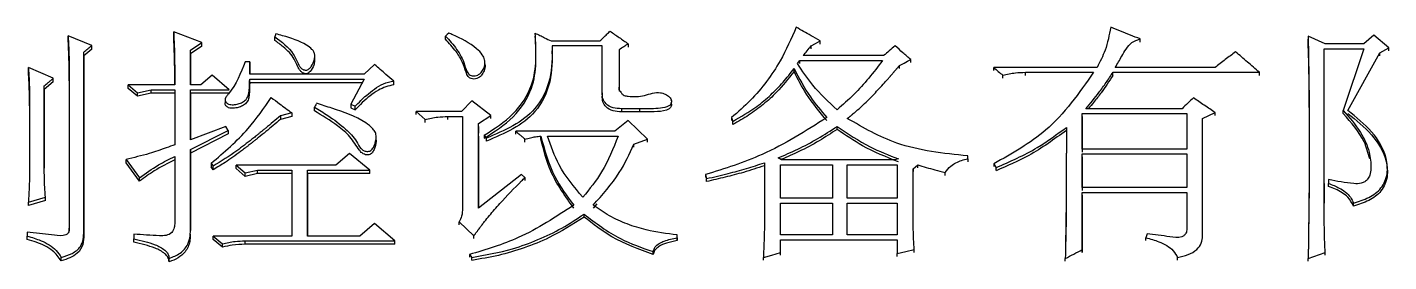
# Model space of a CAD drawing. Header units: millimetres. Extents: x 1953 to 4389, y 564 to 2287.
# Drawn here: x 2479.73 to 2492.71, y 2053 to 2055.24 of the extents above; entities that cross this region are included whole.
import ezdxf

# ---------------------------------------------------------------- set-up
doc = ezdxf.new("R2010")
doc.units = ezdxf.units.MM

msp = doc.modelspace()

# ---------------------------------------------------------------- linework, layer by layer
at = {"color": 7, "linetype": 'Continuous', "lineweight": 25}
for p, q in [((2480.351, 2055.063), (2480.124, 2055.154)), ((2480.124, 2055.119), (2480.124, 2055.154)), ((2481.4, 2055.09), (2481.13, 2055.191)), ((2481.13, 2055.156), (2481.13, 2055.191)), ((2481.292, 2055.017), (2481.4, 2055.09)), ((2481.4, 2055.055), (2481.4, 2055.09)), ((2482.103, 2055.173), (2482.093, 2055.145)), ((2482.093, 2055.11), (2482.093, 2055.145)), ((2483.721, 2055.122), (2483.721, 2055.152)), ((2484.727, 2055.105), (2485.192, 2055.105)), ((2485.462, 2055.077), (2485.462, 2055.047)), ((2487.291, 2055.075), (2487.291, 2055.105)), ((2490.341, 2055.094), (2490.341, 2055.124)), ((2492.104, 2055.077), (2491.942, 2055.152)), ((2491.942, 2055.152), (2491.942, 2055.122)), ((2491.945, 2054.943), (2491.942, 2055.122)), ((2492.472, 2055.077), (2492.104, 2055.077)), ((2492.569, 2055.161), (2492.472, 2055.077)), ((2492.71, 2055.04), (2492.569, 2055.161)), ((2480.351, 2055.028), (2480.275, 2054.964)), ((2480.275, 2053.292), (2480.275, 2054.998)), ((2480.275, 2054.964), (2480.275, 2054.998)), ((2480.275, 2054.964), (2480.275, 2053.26)), ((2480.351, 2055.028), (2480.351, 2055.063)), ((2481.4, 2055.055), (2481.292, 2054.982)), ((2481.292, 2054.686), (2481.292, 2055.017)), ((2481.292, 2054.982), (2481.292, 2055.017)), ((2481.292, 2054.982), (2481.292, 2054.686)), ((2482.474, 2054.917), (2482.474, 2054.952)), ((2485.214, 2055.058), (2484.738, 2055.058)), ((2484.738, 2055.058), (2484.738, 2055.029)), ((2484.738, 2054.981), (2484.738, 2055.01)), ((2485.214, 2054.609), (2485.214, 2055.058)), ((2485.376, 2055.021), (2485.376, 2054.665)), ((2485.376, 2055.021), (2485.376, 2054.991)), ((2485.376, 2054.991), (2485.376, 2054.636)), ((2487.896, 2054.965), (2487.128, 2054.965)), ((2487.204, 2055.029), (2487.204, 2055.058)), ((2492.093, 2055.03), (2492.472, 2055.03)), ((2492.093, 2053.559), (2492.093, 2055.03)), ((2492.093, 2055.001), (2492.093, 2055.03)), ((2492.472, 2055.03), (2492.277, 2054.441)), ((2492.321, 2054.441), (2492.624, 2054.993)), ((2492.624, 2054.993), (2492.71, 2055.04)), ((2492.624, 2054.963), (2492.624, 2054.993)), ((2492.71, 2055.01), (2492.71, 2055.04)), ((2479.983, 2054.75), (2479.745, 2054.851)), ((2479.745, 2054.817), (2479.745, 2054.851)), ((2481.855, 2054.906), (2481.811, 2054.906)), ((2481.855, 2054.787), (2481.855, 2054.906)), ((2481.855, 2054.906), (2481.855, 2054.872)), ((2481.855, 2054.872), (2481.855, 2054.787)), ((2483.045, 2054.879), (2482.947, 2054.787)), ((2484.094, 2054.888), (2484.094, 2054.918)), ((2487.042, 2054.814), (2487.042, 2054.843)), ((2487.074, 2054.89), (2487.096, 2054.918)), ((2487.096, 2054.918), (2487.886, 2054.918)), ((2487.096, 2054.889), (2487.096, 2054.918)), ((2488.048, 2054.842), (2488.048, 2054.871)), ((2488.156, 2054.898), (2488.156, 2054.927)), ((2489.93, 2054.853), (2488.946, 2054.853)), ((2488.946, 2054.823), (2488.946, 2054.853)), ((2491.055, 2054.853), (2490.103, 2054.853)), ((2479.983, 2054.716), (2479.897, 2054.642)), ((2479.983, 2054.716), (2479.983, 2054.75)), ((2480.135, 2054.759), (2480.135, 2053.32)), ((2480.135, 2054.759), (2480.135, 2054.725)), ((2480.697, 2054.686), (2480.784, 2054.612)), ((2481.141, 2054.686), (2480.697, 2054.686)), ((2481.389, 2054.686), (2481.292, 2054.686)), ((2481.498, 2054.778), (2481.389, 2054.686)), ((2481.66, 2054.64), (2481.498, 2054.778)), ((2482.947, 2054.787), (2481.855, 2054.787)), ((2481.855, 2054.741), (2482.947, 2054.741)), ((2481.855, 2054.707), (2481.855, 2054.741)), ((2482.929, 2054.707), (2481.855, 2054.707)), ((2482.947, 2054.741), (2482.817, 2054.502)), ((2483.228, 2054.688), (2483.228, 2054.723)), ((2489.032, 2054.749), (2489.032, 2054.778)), ((2489.248, 2054.806), (2489.897, 2054.806)), ((2489.248, 2054.777), (2489.248, 2054.806)), ((2490.081, 2054.806), (2491.477, 2054.806)), ((2490.081, 2054.777), (2490.081, 2054.806)), ((2491.477, 2054.777), (2491.477, 2054.806)), ((2479.897, 2053.893), (2479.897, 2054.677)), ((2479.897, 2054.642), (2479.897, 2054.677)), ((2479.897, 2054.642), (2479.897, 2053.893)), ((2480.784, 2054.578), (2480.697, 2054.652)), ((2480.784, 2054.612), (2480.914, 2054.64)), ((2480.784, 2054.578), (2480.784, 2054.612)), ((2480.914, 2054.606), (2480.784, 2054.578)), ((2480.914, 2054.64), (2481.141, 2054.64)), ((2480.914, 2054.606), (2480.914, 2054.64)), ((2481.141, 2054.606), (2480.914, 2054.606)), ((2481.141, 2054.64), (2481.141, 2054.115)), ((2481.292, 2054.64), (2481.66, 2054.64)), ((2481.292, 2054.161), (2481.292, 2054.64)), ((2481.292, 2054.606), (2481.292, 2054.64)), ((2481.292, 2054.606), (2481.292, 2054.161)), ((2481.66, 2054.606), (2481.292, 2054.606)), ((2481.628, 2054.569), (2481.628, 2054.567)), ((2485.214, 2054.609), (2485.214, 2054.58)), ((2485.376, 2054.636), (2485.376, 2054.665)), ((2479.756, 2054.486), (2479.756, 2054.52)), ((2482.817, 2054.502), (2482.861, 2054.483)), ((2482.817, 2054.502), (2482.817, 2054.468)), ((2482.817, 2054.468), (2482.861, 2054.449)), ((2483.44, 2054.431), (2483.526, 2054.356)), ((2483.872, 2054.431), (2483.44, 2054.431)), ((2483.97, 2054.534), (2483.872, 2054.431)), ((2484.154, 2054.394), (2483.97, 2054.534)), ((2485.571, 2054.459), (2485.398, 2054.459)), ((2485.398, 2054.459), (2485.398, 2054.431)), ((2485.571, 2054.43), (2485.398, 2054.43)), ((2485.571, 2054.459), (2485.571, 2054.43)), ((2485.872, 2054.538), (2485.872, 2054.542)), ((2485.872, 2054.513), (2485.872, 2054.515)), ((2490.741, 2054.459), (2489.822, 2054.459)), ((2492.277, 2054.412), (2492.277, 2054.441)), ((2482.255, 2054.419), (2482.147, 2054.391)), ((2482.147, 2054.391), (2482.147, 2054.357)), ((2482.255, 2054.385), (2482.147, 2054.357)), ((2482.255, 2054.419), (2482.255, 2054.385)), ((2483.526, 2054.328), (2483.526, 2054.356)), ((2483.743, 2054.384), (2483.883, 2054.384)), ((2483.743, 2054.356), (2483.743, 2054.384)), ((2483.883, 2054.384), (2483.883, 2053.511)), ((2484.035, 2054.319), (2484.154, 2054.394)), ((2484.035, 2053.511), (2484.035, 2054.319)), ((2484.035, 2054.29), (2484.035, 2054.319)), ((2484.154, 2054.365), (2484.154, 2054.394)), ((2485.462, 2054.347), (2485.333, 2054.244)), ((2485.646, 2054.169), (2485.462, 2054.347)), ((2486.447, 2054.375), (2486.458, 2054.338)), ((2486.447, 2054.375), (2486.447, 2054.347)), ((2486.458, 2054.309), (2486.458, 2054.338)), ((2489.789, 2054.413), (2490.785, 2054.413)), ((2489.789, 2054.075), (2489.789, 2054.413)), ((2489.789, 2054.384), (2489.789, 2054.413)), ((2489.789, 2054.384), (2489.789, 2054.046)), ((2490.785, 2054.413), (2490.785, 2054.075)), ((2490.936, 2053.248), (2490.936, 2054.366)), ((2490.936, 2054.337), (2490.936, 2054.366)), ((2491.055, 2054.393), (2491.055, 2054.422)), ((2481.627, 2054.29), (2481.292, 2054.161)), ((2481.292, 2054.069), (2481.649, 2054.253)), ((2481.649, 2054.219), (2481.292, 2054.035)), ((2481.649, 2054.253), (2481.627, 2054.29)), ((2481.649, 2054.253), (2481.649, 2054.219)), ((2483.059, 2054.193), (2483.059, 2054.201)), ((2483.059, 2054.167), (2483.059, 2054.19)), ((2484.035, 2054.29), (2484.035, 2054.225)), ((2484.035, 2054.197), (2484.035, 2053.511)), ((2484.089, 2054.206), (2484.11, 2054.178)), ((2484.089, 2054.206), (2484.089, 2054.178)), ((2484.11, 2054.15), (2484.11, 2054.178)), ((2485.333, 2054.244), (2484.392, 2054.244)), ((2484.392, 2054.216), (2484.392, 2054.244)), ((2484.478, 2054.141), (2484.478, 2054.169)), ((2484.63, 2054.169), (2484.63, 2054.197)), ((2484.694, 2054.197), (2485.365, 2054.197)), ((2485.517, 2054.122), (2485.646, 2054.169)), ((2485.646, 2054.141), (2485.646, 2054.169)), ((2481.292, 2053.329), (2481.292, 2054.069)), ((2481.292, 2054.069), (2481.292, 2054.035)), ((2485.517, 2054.094), (2485.517, 2054.122)), ((2490.785, 2054.075), (2489.789, 2054.075)), ((2480.676, 2053.976), (2480.805, 2053.801)), ((2480.676, 2053.943), (2480.676, 2053.976)), ((2480.805, 2053.768), (2480.676, 2053.943)), ((2481.141, 2054.004), (2481.141, 2053.375)), ((2481.292, 2054.035), (2481.292, 2053.297)), ((2481.487, 2053.939), (2481.508, 2053.912)), ((2481.487, 2053.939), (2481.487, 2053.906)), ((2481.508, 2053.878), (2481.508, 2053.912)), ((2481.725, 2053.921), (2481.811, 2053.847)), ((2482.677, 2053.921), (2481.725, 2053.921)), ((2481.725, 2053.888), (2481.725, 2053.921)), ((2482.807, 2054.032), (2482.677, 2053.921)), ((2483.001, 2053.875), (2482.807, 2054.032)), ((2486.761, 2053.944), (2486.761, 2053.417)), ((2486.923, 2053.972), (2486.89, 2053.991)), ((2486.912, 2053.925), (2487.41, 2053.925)), ((2486.912, 2053.606), (2486.912, 2053.925)), ((2486.912, 2053.897), (2486.912, 2053.925)), ((2488.005, 2053.972), (2486.923, 2053.972)), ((2487.41, 2053.925), (2487.41, 2053.606)), ((2487.55, 2053.925), (2488.026, 2053.925)), ((2487.55, 2053.606), (2487.55, 2053.925)), ((2487.55, 2053.897), (2487.55, 2053.925)), ((2488.026, 2053.925), (2488.026, 2053.606)), ((2488.178, 2053.887), (2488.221, 2053.925)), ((2488.221, 2053.897), (2488.221, 2053.925)), ((2488.697, 2053.981), (2488.697, 2054.009)), ((2488.697, 2053.981), (2488.697, 2054.009)), ((2488.697, 2053.981), (2488.697, 2053.953)), ((2488.946, 2053.934), (2488.967, 2053.897)), ((2488.946, 2053.934), (2488.946, 2053.907)), ((2489.789, 2054.028), (2490.785, 2054.028)), ((2489.789, 2053.709), (2489.789, 2054.028)), ((2489.789, 2054), (2489.789, 2054.028)), ((2489.789, 2054), (2489.789, 2053.681)), ((2490.785, 2054.028), (2490.785, 2053.709)), ((2492.696, 2053.89), (2492.696, 2053.918)), ((2480.805, 2053.768), (2480.805, 2053.801)), ((2481.508, 2053.878), (2481.487, 2053.906)), ((2481.811, 2053.814), (2481.725, 2053.888)), ((2481.811, 2053.847), (2481.93, 2053.875)), ((2481.811, 2053.814), (2481.811, 2053.847)), ((2481.93, 2053.842), (2481.811, 2053.814)), ((2481.93, 2053.875), (2482.255, 2053.875)), ((2482.255, 2053.842), (2481.93, 2053.842)), ((2482.406, 2053.875), (2483.001, 2053.875)), ((2482.406, 2053.842), (2482.406, 2053.875)), ((2483.001, 2053.842), (2482.406, 2053.842)), ((2483.001, 2053.842), (2483.001, 2053.875)), ((2484.446, 2053.831), (2484.035, 2053.511)), ((2484.478, 2053.803), (2484.446, 2053.831)), ((2484.478, 2053.803), (2484.478, 2053.775)), ((2486.198, 2053.831), (2486.209, 2053.793)), ((2486.209, 2053.766), (2486.209, 2053.793)), ((2488.178, 2053.399), (2488.178, 2053.887)), ((2488.178, 2053.887), (2488.178, 2053.86)), ((2488.481, 2053.822), (2488.481, 2053.85)), ((2488.967, 2053.869), (2488.967, 2053.897)), ((2492.137, 2053.784), (2492.137, 2053.747)), ((2490.785, 2053.709), (2489.789, 2053.709)), ((2489.789, 2053.662), (2490.785, 2053.662)), ((2489.789, 2053.116), (2489.789, 2053.662)), ((2489.789, 2053.635), (2489.789, 2053.662)), ((2490.785, 2053.662), (2490.785, 2053.314)), ((2492.093, 2053.746), (2492.093, 2053.558)), ((2492.137, 2053.719), (2492.137, 2053.747)), ((2479.745, 2053.57), (2479.908, 2053.616)), ((2479.908, 2053.583), (2479.745, 2053.537)), ((2479.745, 2053.537), (2479.745, 2053.57)), ((2479.908, 2053.583), (2479.908, 2053.616)), ((2485.163, 2053.554), (2485.127, 2053.512)), ((2487.41, 2053.606), (2486.912, 2053.606)), ((2486.912, 2053.559), (2487.41, 2053.559)), ((2486.912, 2053.257), (2486.912, 2053.559)), ((2486.912, 2053.531), (2486.912, 2053.559)), ((2487.41, 2053.559), (2487.41, 2053.257)), ((2488.026, 2053.606), (2487.55, 2053.606)), ((2487.55, 2053.559), (2488.026, 2053.559)), ((2487.55, 2053.257), (2487.55, 2053.559)), ((2487.55, 2053.531), (2487.55, 2053.559)), ((2488.026, 2053.559), (2488.026, 2053.257)), ((2489.789, 2053.634), (2489.789, 2053.089)), ((2492.375, 2053.531), (2492.375, 2053.559)), ((2485.041, 2053.428), (2485.041, 2053.455)), ((2479.734, 2053.283), (2479.734, 2053.246)), ((2479.734, 2053.283), (2479.734, 2053.25)), ((2480.135, 2053.287), (2480.135, 2053.32)), ((2480.275, 2053.26), (2480.275, 2053.292)), ((2480.751, 2053.264), (2480.751, 2053.218)), ((2480.751, 2053.264), (2480.751, 2053.232)), ((2481.29, 2053.231), (2481.29, 2053.263)), ((2481.292, 2053.297), (2481.292, 2053.329)), ((2483.045, 2053.366), (2482.904, 2053.246)), ((2483.239, 2053.199), (2483.045, 2053.366)), ((2483.851, 2053.38), (2483.991, 2053.248)), ((2483.851, 2053.353), (2483.851, 2053.38)), ((2490.406, 2053.267), (2490.395, 2053.229)), ((2479.734, 2053.213), (2479.734, 2053.246)), ((2480.751, 2053.186), (2480.751, 2053.218)), ((2481.508, 2053.246), (2481.595, 2053.172)), ((2482.255, 2053.246), (2481.508, 2053.246)), ((2481.508, 2053.213), (2481.508, 2053.246)), ((2481.595, 2053.139), (2481.508, 2053.213)), ((2481.595, 2053.139), (2481.595, 2053.172)), ((2481.811, 2053.199), (2483.239, 2053.199)), ((2481.811, 2053.167), (2481.811, 2053.199)), ((2483.239, 2053.167), (2481.811, 2053.167)), ((2482.904, 2053.246), (2482.406, 2053.246)), ((2483.239, 2053.167), (2483.239, 2053.199)), ((2483.991, 2053.221), (2483.991, 2053.248)), ((2485.928, 2053.229), (2485.928, 2053.257)), ((2485.928, 2053.231), (2485.928, 2053.257)), ((2485.928, 2053.229), (2485.928, 2053.203)), ((2487.41, 2053.257), (2486.912, 2053.257)), ((2486.912, 2053.21), (2488.026, 2053.21)), ((2486.912, 2053.088), (2486.912, 2053.21)), ((2486.912, 2053.184), (2486.912, 2053.21)), ((2488.026, 2053.257), (2487.55, 2053.257)), ((2488.026, 2053.21), (2488.026, 2053.079)), ((2490.395, 2053.203), (2490.395, 2053.229)), ((2490.936, 2053.221), (2490.936, 2053.248)), ((2480.059, 2053.01), (2480.059, 2053.042)), ((2481.087, 2053), (2481.087, 2053.033)), ((2483.948, 2053.069), (2483.97, 2053.041)), ((2483.948, 2053.069), (2483.948, 2053.043)), ((2483.97, 2053.015), (2483.97, 2053.041)), ((2485.7, 2053.071), (2485.7, 2053.097)), ((2486.75, 2053.015), (2486.75, 2053.041)), ((2486.912, 2053.062), (2486.912, 2053.088)), ((2488.026, 2053.052), (2488.026, 2053.079)), ((2488.188, 2053.09), (2488.188, 2053.116)), ((2489.627, 2053.005), (2489.627, 2053.032)), ((2489.789, 2053.09), (2489.789, 2053.116)), ((2490.698, 2053.015), (2490.698, 2053.041)), ((2491.942, 2053.032), (2492.104, 2053.088)), ((2491.942, 2053.005), (2491.942, 2053.032)), ((2492.104, 2053.062), (2492.104, 2053.088))]:
    msp.add_line(p, q, dxfattribs=at)
at = {"color": 7, "linetype": 'Continuous', "lineweight": 25, "flags": 128}
for points in [[(2483.753, 2055.18), (2483.737, 2055.166), (2483.721, 2055.152)], [(2487.204, 2055.058), (2487.247, 2055.082), (2487.291, 2055.105)], [(2488.048, 2054.871), (2488.092, 2054.894), (2488.124, 2054.911), (2488.156, 2054.927)], [(2480.697, 2054.652), (2480.697, 2054.66), (2480.697, 2054.669), (2480.697, 2054.686)], [(2482.471, 2054.44), (2482.471, 2054.457), (2482.471, 2054.474)], [(2482.861, 2054.449), (2482.861, 2054.466), (2482.861, 2054.483)], [(2483.44, 2054.403), (2483.44, 2054.41), (2483.44, 2054.417), (2483.44, 2054.431)], [(2490.936, 2054.366), (2490.996, 2054.394), (2491.055, 2054.422)], [(2487.453, 2054.262), (2487.453, 2054.269), (2487.453, 2054.277), (2487.453, 2054.291)], [(2488.037, 2053.981), (2488.021, 2053.977), (2488.005, 2053.972)], [(2481.93, 2053.842), (2481.93, 2053.85), (2481.93, 2053.858), (2481.93, 2053.875)], [(2486.198, 2053.831), (2486.198, 2053.82), (2486.198, 2053.811), (2486.198, 2053.803)], [(2486.75, 2053.041), (2486.831, 2053.064), (2486.912, 2053.088)], [(2488.026, 2053.079), (2488.107, 2053.097), (2488.188, 2053.116)]]:
    msp.add_lwpolyline(points, dxfattribs=at)
at = {"color": 7, "linetype": 'Continuous', "lineweight": 25}
for points, knots in [([(2487.063, 2055.236), (2487.016, 2055.127), (2486.937, 2054.947), (2486.784, 2054.717), (2486.629, 2054.534), (2486.508, 2054.428), (2486.447, 2054.375)], [0, 0, 0, 0, 0.33491, 0.554084, 0.775731, 1, 1, 1, 1]), ([(2487.291, 2055.105), (2487.262, 2055.122), (2487.209, 2055.152), (2487.134, 2055.195), (2487.087, 2055.222), (2487.063, 2055.236)], [0, 0, 0, 0, 0.380657, 0.690329, 1, 1, 1, 1]), ([(2490.06, 2055.236), (2490.046, 2055.161), (2490.021, 2055.028), (2489.958, 2054.906), (2489.93, 2054.853)], [0, 0, 0, 0, 0.556867, 1, 1, 1, 1]), ([(2490.341, 2055.124), (2490.31, 2055.136), (2490.248, 2055.161), (2490.154, 2055.198), (2490.091, 2055.223), (2490.06, 2055.236)], [0, 0, 0, 0, 0.331265, 0.665632, 1, 1, 1, 1]), ([(2480.124, 2055.154), (2480.126, 2055.115), (2480.131, 2055.036), (2480.134, 2054.905), (2480.135, 2054.812), (2480.135, 2054.759)], [0, 0, 0, 0, 0.299228, 0.598476, 1, 1, 1, 1]), ([(2480.135, 2054.725), (2480.135, 2054.764), (2480.134, 2054.843), (2480.132, 2054.975), (2480.127, 2055.067), (2480.124, 2055.119)], [0, 0, 0, 0, 0.299614, 0.599241, 1, 1, 1, 1]), ([(2481.13, 2055.191), (2481.134, 2055.103), (2481.139, 2054.974), (2481.14, 2054.806), (2481.141, 2054.726), (2481.141, 2054.686)], [0, 0, 0, 0, 0.525139, 0.762561, 1, 1, 1, 1]), ([(2481.141, 2054.686), (2481.141, 2054.719), (2481.14, 2054.796), (2481.139, 2054.953), (2481.133, 2055.076), (2481.13, 2055.156)], [0, 0, 0, 0, 0.209271, 0.491301, 1, 1, 1, 1]), ([(2482.093, 2055.145), (2482.16, 2055.096), (2482.262, 2055.022), (2482.308, 2054.901), (2482.336, 2054.854), (2482.354, 2054.838), (2482.371, 2054.829), (2482.39, 2054.826), (2482.406, 2054.829), (2482.424, 2054.841), (2482.451, 2054.873), (2482.472, 2054.919), (2482.476, 2054.968), (2482.468, 2055.001), (2482.442, 2055.034), (2482.349, 2055.1), (2482.226, 2055.139), (2482.125, 2055.167), (2482.103, 2055.173)], [0, 0, 0, 0, 0.227643, 0.340918, 0.369432, 0.383636, 0.40814, 0.421602, 0.435183, 0.450932, 0.481252, 0.554321, 0.592682, 0.621741, 0.650784, 0.712011, 0.938181, 1, 1, 1, 1]), ([(2482.473, 2054.918), (2482.471, 2054.903), (2482.467, 2054.865), (2482.442, 2054.825), (2482.416, 2054.8), (2482.401, 2054.793), (2482.385, 2054.792), (2482.366, 2054.797), (2482.346, 2054.809), (2482.311, 2054.852), (2482.283, 2054.948), (2482.191, 2055.039), (2482.12, 2055.09), (2482.093, 2055.11)], [0, 0, 0, 0, 0.07582, 0.192022, 0.226951, 0.249428, 0.272071, 0.300262, 0.34128, 0.383377, 0.572828, 0.832144, 1, 1, 1, 1]), ([(2483.721, 2055.152), (2483.758, 2055.11), (2483.832, 2055.028), (2483.902, 2054.905), (2483.919, 2054.809), (2483.954, 2054.778), (2483.977, 2054.771), (2484.003, 2054.771), (2484.031, 2054.779), (2484.058, 2054.799), (2484.082, 2054.832), (2484.098, 2054.875), (2484.096, 2054.926), (2484.07, 2054.982), (2483.975, 2055.075), (2483.858, 2055.134), (2483.766, 2055.174), (2483.753, 2055.18)], [0, 0, 0, 0, 0.147264, 0.295549, 0.379238, 0.397703, 0.416178, 0.440331, 0.464931, 0.490583, 0.529382, 0.57023, 0.614805, 0.662848, 0.734386, 0.964893, 1, 1, 1, 1]), ([(2484.094, 2054.888), (2484.094, 2054.886), (2484.1, 2054.869), (2484.094, 2054.832), (2484.075, 2054.791), (2484.049, 2054.761), (2484.02, 2054.745), (2483.992, 2054.741), (2483.967, 2054.744), (2483.948, 2054.753), (2483.929, 2054.773), (2483.909, 2054.824), (2483.885, 2054.908), (2483.818, 2055.014), (2483.756, 2055.083), (2483.721, 2055.122)], [0, 0, 0, 0, 0.007427, 0.08003, 0.156119, 0.209437, 0.252123, 0.294833, 0.329859, 0.356953, 0.384034, 0.449164, 0.593735, 0.772907, 1, 1, 1, 1]), ([(2484.089, 2054.206), (2484.187, 2054.269), (2484.378, 2054.39), (2484.601, 2054.732), (2484.585, 2055.01), (2484.575, 2055.18)], [0, 0, 0, 0, 0.29142, 0.569226, 1, 1, 1, 1]), ([(2484.089, 2054.178), (2484.187, 2054.24), (2484.378, 2054.361), (2484.601, 2054.703), (2484.585, 2054.981), (2484.575, 2055.15)], [0, 0, 0, 0, 0.291558, 0.569369, 1, 1, 1, 1]), ([(2484.575, 2055.18), (2484.59, 2055.172), (2484.62, 2055.158), (2484.67, 2055.133), (2484.706, 2055.115), (2484.727, 2055.105)], [0, 0, 0, 0, 0.2932077, 0.5864153, 1, 1, 1, 1]), ([(2485.192, 2055.105), (2485.204, 2055.116), (2485.226, 2055.138), (2485.258, 2055.169), (2485.279, 2055.188), (2485.289, 2055.198)], [0, 0, 0, 0, 0.365746, 0.682872, 1, 1, 1, 1]), ([(2485.289, 2055.198), (2485.318, 2055.178), (2485.376, 2055.138), (2485.434, 2055.097), (2485.462, 2055.077)], [0, 0, 0, 0, 0.499999, 1, 1, 1, 1]), ([(2485.462, 2055.077), (2485.448, 2055.068), (2485.419, 2055.049), (2485.39, 2055.03), (2485.376, 2055.021)], [0, 0, 0, 0, 0.5, 1, 1, 1, 1]), ([(2490.103, 2054.853), (2490.124, 2054.888), (2490.159, 2054.947), (2490.205, 2055.029), (2490.258, 2055.096), (2490.313, 2055.114), (2490.341, 2055.124)], [0, 0, 0, 0, 0.334928, 0.552034, 0.77193, 1, 1, 1, 1]), ([(2491.942, 2055.152), (2491.942, 2055.14), (2491.943, 2055.117), (2491.943, 2055.082), (2491.944, 2055.036), (2491.945, 2054.977), (2491.946, 2054.908), (2491.947, 2054.838), (2491.948, 2054.768), (2491.949, 2054.698), (2491.95, 2054.629), (2491.951, 2054.57), (2491.951, 2054.512), (2491.952, 2054.454), (2491.953, 2054.384), (2491.953, 2054.326), (2491.953, 2054.279), (2491.953, 2054.244), (2491.953, 2054.209), (2491.953, 2054.174), (2491.953, 2054.145), (2491.953, 2054.122), (2491.953, 2054.104), (2491.953, 2054.087), (2491.953, 2054.069), (2491.953, 2054.055), (2491.953, 2054.043), (2491.953, 2054.032), (2491.953, 2054.017), (2491.953, 2053.999), (2491.953, 2053.982), (2491.953, 2053.964), (2491.953, 2053.947), (2491.953, 2053.929), (2491.952, 2053.906), (2491.952, 2053.877), (2491.952, 2053.842), (2491.952, 2053.807), (2491.951, 2053.772), (2491.951, 2053.737), (2491.951, 2053.702), (2491.95, 2053.655), (2491.95, 2053.597), (2491.949, 2053.527), (2491.948, 2053.456), (2491.947, 2053.386), (2491.946, 2053.328), (2491.946, 2053.281), (2491.945, 2053.246), (2491.945, 2053.211), (2491.944, 2053.176), (2491.944, 2053.141), (2491.943, 2053.105), (2491.943, 2053.068), (2491.942, 2053.044), (2491.942, 2053.032)], [0, 0, 0, 0, 0.016501, 0.033002, 0.049503, 0.082504, 0.115506, 0.148508, 0.18151, 0.214512, 0.247513, 0.280515, 0.297016, 0.330018, 0.36302, 0.396021, 0.412522, 0.429023, 0.445524, 0.462025, 0.478526, 0.486776, 0.495027, 0.503277, 0.511528, 0.519778, 0.523903, 0.528029, 0.536279, 0.54453, 0.55278, 0.56103, 0.569281, 0.577531, 0.585782, 0.602283, 0.618784, 0.635284, 0.651785, 0.668286, 0.684787, 0.701288, 0.73429, 0.767292, 0.800293, 0.833295, 0.866297, 0.882798, 0.899299, 0.9158, 0.932301, 0.948801, 0.965302, 0.982651, 1, 1, 1, 1]), ([(2480.275, 2054.998), (2480.288, 2055.009), (2480.313, 2055.03), (2480.338, 2055.052), (2480.351, 2055.063)], [0, 0, 0, 0, 0.499999, 1, 1, 1, 1]), ([(2484.738, 2055.058), (2484.737, 2054.953), (2484.737, 2054.743), (2484.562, 2054.372), (2484.284, 2054.253), (2484.11, 2054.178)], [0, 0, 0, 0, 0.271711, 0.545564, 1, 1, 1, 1]), ([(2484.738, 2055.028), (2484.737, 2054.924), (2484.737, 2054.714), (2484.562, 2054.343), (2484.284, 2054.224), (2484.11, 2054.149)], [0, 0, 0, 0, 0.27158, 0.545365, 1, 1, 1, 1]), ([(2487.128, 2054.965), (2487.141, 2054.98), (2487.166, 2055.011), (2487.191, 2055.043), (2487.204, 2055.058)], [0, 0, 0, 0, 0.499997, 1, 1, 1, 1]), ([(2488.005, 2055.058), (2487.986, 2055.043), (2487.95, 2055.011), (2487.914, 2054.98), (2487.896, 2054.965)], [0, 0, 0, 0, 0.500001, 1, 1, 1, 1]), ([(2488.156, 2054.927), (2488.131, 2054.949), (2488.08, 2054.993), (2488.03, 2055.036), (2488.005, 2055.058)], [0, 0, 0, 0, 0.5, 1, 1, 1, 1]), ([(2491.25, 2055.002), (2491.217, 2054.977), (2491.152, 2054.927), (2491.087, 2054.878), (2491.055, 2054.853)], [0, 0, 0, 0, 0.500001, 1, 1, 1, 1]), ([(2491.477, 2054.806), (2491.439, 2054.839), (2491.363, 2054.904), (2491.288, 2054.969), (2491.25, 2055.002)], [0, 0, 0, 0, 0.5, 1, 1, 1, 1]), ([(2491.944, 2055.013), (2491.944, 2055.013), (2491.944, 2055.013), (2491.944, 2055.012), (2491.944, 2055.002), (2491.948, 2054.695), (2491.953, 2054.263), (2491.951, 2053.741), (2491.948, 2053.464), (2491.946, 2053.321), (2491.945, 2053.235), (2491.945, 2053.209), (2491.944, 2053.195)], [0, 0, 0, 0, 0.000561, 0.001264, 0.002999, 0.021919, 0.484329, 0.728284, 0.866003, 0.931669, 0.9642, 1, 1, 1, 1]), ([(2479.745, 2054.851), (2479.748, 2054.816), (2479.753, 2054.743), (2479.756, 2054.633), (2479.756, 2054.558), (2479.756, 2054.52)], [0, 0, 0, 0, 0.321919, 0.660869, 1, 1, 1, 1]), ([(2479.756, 2054.486), (2479.756, 2054.522), (2479.756, 2054.595), (2479.752, 2054.705), (2479.747, 2054.78), (2479.745, 2054.817)], [0, 0, 0, 0, 0.322349, 0.661088, 1, 1, 1, 1]), ([(2481.811, 2054.906), (2481.769, 2054.798), (2481.723, 2054.679), (2481.632, 2054.576), (2481.618, 2054.553), (2481.62, 2054.533), (2481.627, 2054.521), (2481.639, 2054.51), (2481.662, 2054.498), (2481.7, 2054.496), (2481.745, 2054.503), (2481.786, 2054.52), (2481.827, 2054.548), (2481.848, 2054.598), (2481.852, 2054.664), (2481.854, 2054.712), (2481.855, 2054.741)], [0, 0, 0, 0, 0.410682, 0.448949, 0.485441, 0.501738, 0.518559, 0.536626, 0.555642, 0.608214, 0.659889, 0.710594, 0.760792, 0.827972, 0.89499, 1, 1, 1, 1]), ([(2483.228, 2054.723), (2483.203, 2054.744), (2483.16, 2054.78), (2483.099, 2054.833), (2483.063, 2054.863), (2483.045, 2054.879)], [0, 0, 0, 0, 0.407162, 0.703581, 1, 1, 1, 1]), ([(2486.458, 2054.338), (2486.536, 2054.383), (2486.665, 2054.457), (2486.821, 2054.589), (2486.941, 2054.71), (2487.008, 2054.799), (2487.042, 2054.843)], [0, 0, 0, 0, 0.345122, 0.565624, 0.783909, 1, 1, 1, 1]), ([(2487.042, 2054.843), (2487.09, 2054.75), (2487.177, 2054.583), (2487.301, 2054.439), (2487.355, 2054.375)], [0, 0, 0, 0, 0.556747, 1, 1, 1, 1]), ([(2487.453, 2054.45), (2487.372, 2054.525), (2487.227, 2054.658), (2487.121, 2054.819), (2487.074, 2054.89)], [0, 0, 0, 0, 0.56355, 1, 1, 1, 1]), ([(2487.886, 2054.918), (2487.843, 2054.862), (2487.757, 2054.749), (2487.614, 2054.591), (2487.507, 2054.497), (2487.453, 2054.45)], [0, 0, 0, 0, 0.334945, 0.666198, 1, 1, 1, 1]), ([(2487.55, 2054.366), (2487.553, 2054.368), (2487.556, 2054.371), (2487.561, 2054.374), (2487.566, 2054.378), (2487.57, 2054.382), (2487.575, 2054.386), (2487.579, 2054.389), (2487.583, 2054.393), (2487.588, 2054.396), (2487.593, 2054.4), (2487.596, 2054.403), (2487.6, 2054.406), (2487.604, 2054.41), (2487.61, 2054.415), (2487.616, 2054.42), (2487.624, 2054.426), (2487.648, 2054.447), (2487.707, 2054.5), (2487.767, 2054.56), (2487.842, 2054.638), (2487.885, 2054.685), (2487.921, 2054.725), (2487.929, 2054.734), (2487.937, 2054.743), (2487.945, 2054.752), (2487.951, 2054.759), (2487.957, 2054.766), (2487.965, 2054.775), (2487.973, 2054.784), (2487.981, 2054.793), (2487.987, 2054.8), (2487.992, 2054.806), (2487.995, 2054.81), (2487.999, 2054.815), (2488.003, 2054.819), (2488.007, 2054.824), (2488.01, 2054.827), (2488.014, 2054.832), (2488.018, 2054.837), (2488.022, 2054.841), (2488.025, 2054.845), (2488.028, 2054.848), (2488.032, 2054.853), (2488.036, 2054.857), (2488.04, 2054.862), (2488.043, 2054.866), (2488.046, 2054.869), (2488.048, 2054.871)], [0, 0, 0, 0, 0.012754, 0.019131, 0.025508, 0.038262, 0.044639, 0.051016, 0.057393, 0.070147, 0.076524, 0.082901, 0.089278, 0.095655, 0.108409, 0.121164, 0.127541, 0.153049, 0.255102, 0.459223, 0.51024, 0.714344, 0.727098, 0.739852, 0.76536, 0.778114, 0.790868, 0.803622, 0.816376, 0.841885, 0.854639, 0.867393, 0.880147, 0.886524, 0.892901, 0.905655, 0.912032, 0.918409, 0.924786, 0.93754, 0.943917, 0.950294, 0.956671, 0.963048, 0.975802, 0.982179, 0.988556, 1, 1, 1, 1]), ([(2488.946, 2054.853), (2488.96, 2054.84), (2488.989, 2054.815), (2489.018, 2054.79), (2489.032, 2054.778)], [0, 0, 0, 0, 0.5, 1, 1, 1, 1]), ([(2479.897, 2054.677), (2479.909, 2054.687), (2479.93, 2054.705), (2479.958, 2054.729), (2479.975, 2054.743), (2479.983, 2054.75)], [0, 0, 0, 0, 0.428366, 0.714182, 1, 1, 1, 1]), ([(2481.855, 2054.707), (2481.854, 2054.67), (2481.852, 2054.618), (2481.845, 2054.552), (2481.824, 2054.512), (2481.787, 2054.486), (2481.745, 2054.469), (2481.7, 2054.462), (2481.662, 2054.464), (2481.639, 2054.476), (2481.627, 2054.487), (2481.62, 2054.499), (2481.618, 2054.517), (2481.625, 2054.528), (2481.629, 2054.535)], [0, 0, 0, 0, 0.2458225, 0.3427092, 0.4403078, 0.5326766, 0.6260068, 0.7211389, 0.8179226, 0.8529217, 0.8861625, 0.9170993, 0.9470635, 1, 1, 1, 1]), ([(2482.861, 2054.483), (2482.895, 2054.519), (2482.952, 2054.577), (2483.043, 2054.648), (2483.127, 2054.702), (2483.195, 2054.716), (2483.228, 2054.723)], [0, 0, 0, 0, 0.334415, 0.553138, 0.774737, 1, 1, 1, 1]), ([(2483.228, 2054.688), (2483.177, 2054.675), (2483.094, 2054.652), (2483, 2054.581), (2482.927, 2054.518), (2482.883, 2054.472), (2482.861, 2054.449)], [0, 0, 0, 0, 0.3453624, 0.5656072, 0.7836122, 1, 1, 1, 1]), ([(2487.042, 2054.814), (2486.988, 2054.746), (2486.9, 2054.633), (2486.75, 2054.498), (2486.611, 2054.395), (2486.509, 2054.337), (2486.458, 2054.309)], [0, 0, 0, 0, 0.334608, 0.554057, 0.775918, 1, 1, 1, 1]), ([(2487.355, 2054.346), (2487.287, 2054.428), (2487.164, 2054.573), (2487.079, 2054.741), (2487.042, 2054.814)], [0, 0, 0, 0, 0.563004, 1, 1, 1, 1]), ([(2489.897, 2054.806), (2489.759, 2054.608), (2489.508, 2054.249), (2489.12, 2054.032), (2488.946, 2053.934)], [0, 0, 0, 0, 0.551948, 1, 1, 1, 1]), ([(2489.032, 2054.778), (2489.072, 2054.787), (2489.143, 2054.804), (2489.216, 2054.805), (2489.248, 2054.806)], [0, 0, 0, 0, 0.558835, 1, 1, 1, 1]), ([(2489.822, 2054.459), (2489.865, 2054.51), (2489.933, 2054.591), (2490.018, 2054.708), (2490.06, 2054.773), (2490.081, 2054.806)], [0, 0, 0, 0, 0.460317, 0.729933, 1, 1, 1, 1]), ([(2490.081, 2054.776), (2490.045, 2054.721), (2489.987, 2054.633), (2489.906, 2054.529), (2489.864, 2054.479), (2489.846, 2054.459)], [0, 0, 0, 0, 0.504974, 0.800306, 1, 1, 1, 1]), ([(2481.487, 2053.939), (2481.611, 2054.045), (2481.83, 2054.231), (2481.99, 2054.465), (2482.06, 2054.566)], [0, 0, 0, 0, 0.5647641, 1, 1, 1, 1]), ([(2482.06, 2054.566), (2482.086, 2054.546), (2482.132, 2054.512), (2482.197, 2054.463), (2482.236, 2054.434), (2482.255, 2054.419)], [0, 0, 0, 0, 0.404154, 0.702076, 1, 1, 1, 1]), ([(2485.398, 2054.459), (2485.371, 2054.461), (2485.318, 2054.463), (2485.25, 2054.497), (2485.217, 2054.554), (2485.215, 2054.591), (2485.214, 2054.609)], [0, 0, 0, 0, 0.2935292, 0.5772393, 0.7904501, 1, 1, 1, 1]), ([(2485.398, 2054.43), (2485.371, 2054.431), (2485.318, 2054.434), (2485.25, 2054.468), (2485.217, 2054.524), (2485.215, 2054.562), (2485.214, 2054.58)], [0, 0, 0, 0, 0.293693, 0.577474, 0.790597, 1, 1, 1, 1]), ([(2485.376, 2054.665), (2485.375, 2054.661), (2485.372, 2054.654), (2485.371, 2054.645), (2485.373, 2054.638), (2485.38, 2054.63), (2485.392, 2054.617), (2485.403, 2054.597), (2485.429, 2054.582), (2485.501, 2054.571), (2485.617, 2054.577), (2485.735, 2054.626), (2485.816, 2054.599), (2485.85, 2054.578), (2485.869, 2054.554), (2485.875, 2054.534), (2485.873, 2054.515), (2485.866, 2054.499), (2485.852, 2054.486), (2485.813, 2054.468), (2485.716, 2054.457), (2485.629, 2054.458), (2485.571, 2054.459)], [0, 0, 0, 0, 0.0138, 0.025127, 0.031098, 0.037099, 0.060784, 0.089374, 0.112534, 0.153888, 0.320046, 0.483741, 0.537098, 0.589789, 0.612612, 0.635583, 0.657284, 0.674402, 0.691535, 0.721107, 0.811251, 1, 1, 1, 1]), ([(2490.849, 2054.562), (2490.831, 2054.545), (2490.795, 2054.511), (2490.759, 2054.477), (2490.741, 2054.459)], [0, 0, 0, 0, 0.500002, 1, 1, 1, 1]), ([(2491.055, 2054.422), (2491.021, 2054.445), (2490.952, 2054.492), (2490.884, 2054.539), (2490.849, 2054.562)], [0, 0, 0, 0, 0.499999, 1, 1, 1, 1]), ([(2479.756, 2054.52), (2479.756, 2054.339), (2479.756, 2054.13), (2479.756, 2053.921), (2479.756, 2053.893)], [0, 0, 0, 0, 0.868151, 1, 1, 1, 1]), ([(2482.471, 2054.474), (2482.514, 2054.448), (2482.619, 2054.385), (2482.757, 2054.28), (2482.865, 2054.173), (2482.9, 2054.09), (2482.938, 2054.06), (2482.966, 2054.051), (2482.99, 2054.052), (2483.009, 2054.059), (2483.028, 2054.078), (2483.049, 2054.122), (2483.064, 2054.176), (2483.055, 2054.233), (2483.021, 2054.281), (2482.893, 2054.38), (2482.701, 2054.443), (2482.541, 2054.495), (2482.493, 2054.511)], [0, 0, 0, 0, 0.09823, 0.238084, 0.342847, 0.395046, 0.415643, 0.436328, 0.448822, 0.461404, 0.474978, 0.500048, 0.559261, 0.58729, 0.615214, 0.674822, 0.90112, 1, 1, 1, 1]), ([(2482.493, 2054.511), (2482.491, 2054.508), (2482.487, 2054.5), (2482.479, 2054.488), (2482.474, 2054.479), (2482.471, 2054.474)], [0, 0, 0, 0, 0.253618, 0.626812, 1, 1, 1, 1]), ([(2483.058, 2054.167), (2483.059, 2054.16), (2483.062, 2054.127), (2483.047, 2054.083), (2483.026, 2054.042), (2483.008, 2054.025), (2482.99, 2054.019), (2482.969, 2054.018), (2482.947, 2054.024), (2482.921, 2054.038), (2482.875, 2054.096), (2482.818, 2054.197), (2482.666, 2054.32), (2482.546, 2054.394), (2482.471, 2054.44)], [0, 0, 0, 0, 0.023034, 0.119368, 0.163106, 0.184482, 0.20606, 0.22516, 0.254288, 0.284042, 0.327596, 0.510965, 0.694584, 1, 1, 1, 1]), ([(2485.871, 2054.512), (2485.872, 2054.509), (2485.875, 2054.499), (2485.873, 2054.484), (2485.865, 2054.469), (2485.85, 2054.455), (2485.8, 2054.434), (2485.702, 2054.428), (2485.617, 2054.43), (2485.571, 2054.43)], [0, 0, 0, 0, 0.031002, 0.089187, 0.134339, 0.17946, 0.263265, 0.602046, 1, 1, 1, 1]), ([(2492.277, 2054.441), (2492.336, 2054.374), (2492.439, 2054.255), (2492.53, 2054.062), (2492.542, 2053.921), (2492.535, 2053.832), (2492.512, 2053.789), (2492.483, 2053.761), (2492.438, 2053.743), (2492.318, 2053.746), (2492.216, 2053.768), (2492.137, 2053.784)], [0, 0, 0, 0, 0.23749, 0.42213, 0.564767, 0.621672, 0.660735, 0.693272, 0.725999, 0.787152, 1, 1, 1, 1]), ([(2492.375, 2053.559), (2492.424, 2053.575), (2492.52, 2053.606), (2492.648, 2053.696), (2492.705, 2053.839), (2492.688, 2054.035), (2492.557, 2054.254), (2492.4, 2054.378), (2492.321, 2054.441)], [0, 0, 0, 0, 0.1273113, 0.25064, 0.3763468, 0.5011022, 0.7458194, 1, 1, 1, 1]), ([(2482.147, 2054.391), (2482.101, 2054.352), (2482.052, 2054.311), (2481.999, 2054.268), (2481.991, 2054.261), (2481.982, 2054.254), (2481.973, 2054.246), (2481.961, 2054.237), (2481.95, 2054.227), (2481.938, 2054.218), (2481.929, 2054.211), (2481.92, 2054.204), (2481.903, 2054.189), (2481.84, 2054.14), (2481.711, 2054.039), (2481.584, 2053.959), (2481.508, 2053.912)], [0, 0, 0, 0, 0.2271132, 0.2413077, 0.2555022, 0.2696968, 0.2838913, 0.2980858, 0.3264748, 0.3406694, 0.3548639, 0.3690584, 0.3832529, 0.4400314, 0.6671734, 1, 1, 1, 1]), ([(2482.147, 2054.357), (2482.101, 2054.318), (2482.032, 2054.26), (2481.959, 2054.2), (2481.929, 2054.177), (2481.92, 2054.17), (2481.911, 2054.163), (2481.902, 2054.156), (2481.894, 2054.149), (2481.885, 2054.142), (2481.876, 2054.135), (2481.864, 2054.126), (2481.852, 2054.116), (2481.84, 2054.107), (2481.831, 2054.1), (2481.822, 2054.093), (2481.813, 2054.086), (2481.795, 2054.072), (2481.732, 2054.024), (2481.635, 2053.955), (2481.546, 2053.901), (2481.508, 2053.878)], [0, 0, 0, 0, 0.227207, 0.340812, 0.355012, 0.369212, 0.383413, 0.397613, 0.411813, 0.426014, 0.440214, 0.454414, 0.482815, 0.497015, 0.511215, 0.525416, 0.539616, 0.553816, 0.610618, 0.837948, 1, 1, 1, 1]), ([(2483.526, 2054.356), (2483.566, 2054.366), (2483.637, 2054.382), (2483.71, 2054.384), (2483.743, 2054.384)], [0, 0, 0, 0, 0.558839, 1, 1, 1, 1]), ([(2487.355, 2054.375), (2487.155, 2054.248), (2486.793, 2054.018), (2486.381, 2053.888), (2486.198, 2053.831)], [0, 0, 0, 0, 0.555577, 1, 1, 1, 1]), ([(2488.697, 2054.009), (2488.465, 2054.033), (2488.056, 2054.076), (2487.703, 2054.278), (2487.55, 2054.366)], [0, 0, 0, 0, 0.56492, 1, 1, 1, 1]), ([(2492.529, 2053.98), (2492.514, 2054.036), (2492.469, 2054.198), (2492.354, 2054.327), (2492.277, 2054.412)], [0, 0, 0, 0, 0.341793, 1, 1, 1, 1]), ([(2492.321, 2054.412), (2492.4, 2054.349), (2492.556, 2054.225), (2492.688, 2054.006), (2492.705, 2053.81), (2492.648, 2053.668), (2492.52, 2053.578), (2492.424, 2053.547), (2492.375, 2053.531)], [0, 0, 0, 0, 0.254227, 0.498888, 0.62358, 0.749246, 0.87261, 1, 1, 1, 1]), ([(2484.392, 2054.244), (2484.404, 2054.233), (2484.425, 2054.215), (2484.453, 2054.19), (2484.47, 2054.176), (2484.478, 2054.169)], [0, 0, 0, 0, 0.4283658, 0.7141852, 1, 1, 1, 1]), ([(2484.478, 2054.169), (2484.495, 2054.173), (2484.529, 2054.182), (2484.579, 2054.194), (2484.613, 2054.196), (2484.63, 2054.197)], [0, 0, 0, 0, 0.348407, 0.672288, 1, 1, 1, 1]), ([(2484.63, 2054.197), (2484.665, 2054.065), (2484.728, 2053.827), (2484.877, 2053.628), (2484.943, 2053.54)], [0, 0, 0, 0, 0.555454, 1, 1, 1, 1]), ([(2484.943, 2053.512), (2484.861, 2053.626), (2484.716, 2053.827), (2484.656, 2054.065), (2484.63, 2054.168)], [0, 0, 0, 0, 0.563754, 1, 1, 1, 1]), ([(2485.03, 2053.615), (2484.947, 2053.714), (2484.799, 2053.89), (2484.726, 2054.104), (2484.694, 2054.197)], [0, 0, 0, 0, 0.56317, 1, 1, 1, 1]), ([(2485.365, 2054.197), (2485.319, 2054.08), (2485.237, 2053.871), (2485.093, 2053.694), (2485.03, 2053.615)], [0, 0, 0, 0, 0.555585, 1, 1, 1, 1]), ([(2486.89, 2053.991), (2486.953, 2054.017), (2487.083, 2054.073), (2487.271, 2054.173), (2487.392, 2054.251), (2487.453, 2054.291)], [0, 0, 0, 0, 0.320214, 0.659112, 1, 1, 1, 1]), ([(2487.453, 2054.262), (2487.396, 2054.225), (2487.279, 2054.148), (2487.101, 2054.054), (2486.979, 2054.001), (2486.923, 2053.977)], [0, 0, 0, 0, 0.339407, 0.698467, 1, 1, 1, 1]), ([(2487.453, 2054.291), (2487.555, 2054.222), (2487.738, 2054.098), (2487.945, 2054.017), (2488.037, 2053.981)], [0, 0, 0, 0, 0.556532, 1, 1, 1, 1]), ([(2488.037, 2053.953), (2487.921, 2053.999), (2487.714, 2054.082), (2487.532, 2054.207), (2487.453, 2054.262)], [0, 0, 0, 0, 0.563368, 1, 1, 1, 1]), ([(2488.967, 2053.897), (2489.102, 2053.956), (2489.34, 2054.061), (2489.547, 2054.214), (2489.638, 2054.281)], [0, 0, 0, 0, 0.563405, 1, 1, 1, 1]), ([(2489.638, 2054.253), (2489.522, 2054.168), (2489.313, 2054.016), (2489.073, 2053.914), (2488.967, 2053.868)], [0, 0, 0, 0, 0.556386, 1, 1, 1, 1]), ([(2489.638, 2054.281), (2489.638, 2054.251), (2489.638, 2054.212), (2489.638, 2054.17), (2489.638, 2054.151), (2489.638, 2054.132), (2489.638, 2054.113), (2489.638, 2054.093), (2489.638, 2054.074), (2489.638, 2054.055), (2489.637, 2054.036), (2489.637, 2054.009), (2489.637, 2053.978), (2489.637, 2053.94), (2489.637, 2053.901), (2489.637, 2053.863), (2489.637, 2053.824), (2489.637, 2053.786), (2489.637, 2053.748), (2489.637, 2053.709), (2489.637, 2053.671), (2489.636, 2053.632), (2489.636, 2053.594), (2489.636, 2053.509), (2489.635, 2053.417), (2489.634, 2053.324), (2489.633, 2053.278), (2489.632, 2053.24), (2489.631, 2053.209), (2489.631, 2053.186), (2489.63, 2053.162), (2489.63, 2053.139), (2489.629, 2053.116), (2489.629, 2053.097), (2489.628, 2053.077), (2489.628, 2053.057), (2489.627, 2053.04), (2489.627, 2053.032)], [0, 0, 0, 0, 0.073851, 0.092313, 0.101545, 0.120007, 0.13847, 0.147702, 0.166164, 0.184627, 0.193858, 0.212321, 0.249246, 0.267709, 0.304634, 0.34156, 0.360022, 0.396948, 0.433873, 0.452336, 0.489261, 0.526187, 0.544649, 0.581575, 0.729279, 0.766204, 0.803129, 0.840055, 0.858517, 0.87698, 0.895443, 0.913906, 0.932368, 0.950831, 0.960062, 0.980031, 1, 1, 1, 1]), ([(2481.141, 2054.115), (2481.087, 2054.096), (2481.006, 2054.067), (2480.852, 2054.017), (2480.75, 2053.993), (2480.676, 2053.976)], [0, 0, 0, 0, 0.353575, 0.530365, 1, 1, 1, 1]), ([(2485.127, 2053.54), (2485.217, 2053.639), (2485.376, 2053.816), (2485.474, 2054.029), (2485.517, 2054.122)], [0, 0, 0, 0, 0.5637392, 1, 1, 1, 1]), ([(2480.805, 2053.801), (2480.864, 2053.843), (2480.97, 2053.92), (2481.088, 2053.978), (2481.141, 2054.004)], [0, 0, 0, 0, 0.556535, 1, 1, 1, 1]), ([(2481.141, 2053.971), (2481.074, 2053.938), (2480.956, 2053.88), (2480.851, 2053.802), (2480.805, 2053.768)], [0, 0, 0, 0, 0.563743, 1, 1, 1, 1]), ([(2486.209, 2053.793), (2486.278, 2053.809), (2486.405, 2053.838), (2486.589, 2053.889), (2486.703, 2053.925), (2486.761, 2053.944)], [0, 0, 0, 0, 0.368755, 0.684174, 1, 1, 1, 1]), ([(2486.761, 2053.915), (2486.694, 2053.894), (2486.57, 2053.853), (2486.385, 2053.806), (2486.268, 2053.779), (2486.209, 2053.765)], [0, 0, 0, 0, 0.3688155, 0.6842587, 1, 1, 1, 1]), ([(2488.221, 2053.925), (2488.275, 2053.908), (2488.362, 2053.882), (2488.449, 2053.859), (2488.481, 2053.85)], [0, 0, 0, 0, 0.632425, 1, 1, 1, 1]), ([(2488.481, 2053.85), (2488.498, 2053.872), (2488.527, 2053.91), (2488.585, 2053.946), (2488.639, 2053.968), (2488.677, 2053.977), (2488.697, 2053.981)], [0, 0, 0, 0, 0.330275, 0.550122, 0.773937, 1, 1, 1, 1]), ([(2489.637, 2053.961), (2489.637, 2053.812), (2489.636, 2053.578), (2489.632, 2053.315), (2489.63, 2053.186), (2489.629, 2053.15), (2489.629, 2053.149), (2489.629, 2053.149), (2489.629, 2053.149), (2489.629, 2053.149), (2489.629, 2053.149)], [0, 0, 0, 0, 0.538947, 0.84135, 0.9945, 0.997599, 0.998704, 0.99955, 0.999901, 1, 1, 1, 1]), ([(2479.756, 2053.893), (2479.756, 2053.86), (2479.756, 2053.793), (2479.752, 2053.685), (2479.748, 2053.611), (2479.745, 2053.57)], [0, 0, 0, 0, 0.309604, 0.619232, 1, 1, 1, 1]), ([(2479.908, 2053.616), (2479.905, 2053.648), (2479.901, 2053.71), (2479.898, 2053.802), (2479.897, 2053.863), (2479.897, 2053.893)], [0, 0, 0, 0, 0.34424, 0.672044, 1, 1, 1, 1]), ([(2482.255, 2053.875), (2482.255, 2053.788), (2482.255, 2053.578), (2482.255, 2053.368), (2482.255, 2053.246)], [0, 0, 0, 0, 0.415229, 1, 1, 1, 1]), ([(2482.406, 2053.246), (2482.406, 2053.333), (2482.406, 2053.543), (2482.406, 2053.752), (2482.406, 2053.875)], [0, 0, 0, 0, 0.41523, 1, 1, 1, 1]), ([(2482.406, 2053.842), (2482.406, 2053.755), (2482.406, 2053.556), (2482.406, 2053.358), (2482.406, 2053.246)], [0, 0, 0, 0, 0.437793, 1, 1, 1, 1]), ([(2483.991, 2053.248), (2483.995, 2053.253), (2484.001, 2053.261), (2484.008, 2053.271), (2484.015, 2053.281), (2484.023, 2053.291), (2484.03, 2053.301), (2484.036, 2053.308), (2484.043, 2053.318), (2484.05, 2053.328), (2484.058, 2053.338), (2484.064, 2053.346), (2484.075, 2053.361), (2484.115, 2053.412), (2484.171, 2053.48), (2484.287, 2053.611), (2484.386, 2053.711), (2484.467, 2053.792), (2484.478, 2053.803)], [0, 0, 0, 0, 0.025377, 0.038065, 0.050754, 0.076131, 0.088819, 0.101507, 0.114196, 0.139573, 0.152261, 0.16495, 0.177638, 0.228393, 0.431466, 0.532978, 0.939243, 1, 1, 1, 1]), ([(2492.137, 2053.747), (2492.171, 2053.733), (2492.228, 2053.712), (2492.298, 2053.667), (2492.347, 2053.618), (2492.365, 2053.578), (2492.375, 2053.559)], [0, 0, 0, 0, 0.348649, 0.570981, 0.788219, 1, 1, 1, 1]), ([(2492.375, 2053.531), (2492.359, 2053.561), (2492.332, 2053.611), (2492.266, 2053.66), (2492.204, 2053.694), (2492.159, 2053.71), (2492.137, 2053.718)], [0, 0, 0, 0, 0.328554, 0.548785, 0.773176, 1, 1, 1, 1]), ([(2484.943, 2053.54), (2484.772, 2053.427), (2484.463, 2053.224), (2484.107, 2053.117), (2483.948, 2053.069)], [0, 0, 0, 0, 0.554852, 1, 1, 1, 1]), ([(2485.928, 2053.257), (2485.829, 2053.269), (2485.667, 2053.289), (2485.452, 2053.357), (2485.28, 2053.434), (2485.178, 2053.505), (2485.127, 2053.54)], [0, 0, 0, 0, 0.3439877, 0.5650552, 0.7839694, 1, 1, 1, 1]), ([(2492.104, 2053.088), (2492.101, 2053.155), (2492.097, 2053.267), (2492.094, 2053.424), (2492.094, 2053.514), (2492.093, 2053.559)], [0, 0, 0, 0, 0.427543, 0.713753, 1, 1, 1, 1]), ([(2483.883, 2053.511), (2483.882, 2053.486), (2483.88, 2053.44), (2483.86, 2053.398), (2483.851, 2053.38)], [0, 0, 0, 0, 0.557224, 1, 1, 1, 1]), ([(2483.97, 2053.041), (2484.101, 2053.065), (2484.317, 2053.103), (2484.603, 2053.208), (2484.832, 2053.316), (2484.971, 2053.409), (2485.041, 2053.455)], [0, 0, 0, 0, 0.3437, 0.56446, 0.78335, 1, 1, 1, 1]), ([(2485.041, 2053.427), (2484.932, 2053.358), (2484.752, 2053.242), (2484.472, 2053.13), (2484.225, 2053.056), (2484.055, 2053.028), (2483.97, 2053.014)], [0, 0, 0, 0, 0.335493, 0.555469, 0.777124, 1, 1, 1, 1]), ([(2485.041, 2053.455), (2485.152, 2053.37), (2485.353, 2053.217), (2485.593, 2053.134), (2485.7, 2053.097)], [0, 0, 0, 0, 0.554975, 1, 1, 1, 1]), ([(2485.7, 2053.07), (2485.565, 2053.119), (2485.325, 2053.205), (2485.127, 2053.36), (2485.041, 2053.427)], [0, 0, 0, 0, 0.564668, 1, 1, 1, 1]), ([(2486.761, 2053.417), (2486.76, 2053.381), (2486.76, 2053.309), (2486.756, 2053.183), (2486.752, 2053.094), (2486.75, 2053.041)], [0, 0, 0, 0, 0.289216, 0.578434, 1, 1, 1, 1]), ([(2488.188, 2053.116), (2488.186, 2053.149), (2488.181, 2053.213), (2488.179, 2053.307), (2488.178, 2053.368), (2488.178, 2053.399)], [0, 0, 0, 0, 0.350188, 0.675022, 1, 1, 1, 1]), ([(2480.135, 2053.32), (2480.134, 2053.312), (2480.134, 2053.297), (2480.127, 2053.277), (2480.116, 2053.263), (2480.099, 2053.254), (2480.048, 2053.245), (2479.925, 2053.262), (2479.812, 2053.274), (2479.734, 2053.283)], [0, 0, 0, 0, 0.052862, 0.108161, 0.143222, 0.178347, 0.234295, 0.480556, 1, 1, 1, 1]), ([(2480.059, 2053.042), (2480.094, 2053.053), (2480.162, 2053.074), (2480.266, 2053.152), (2480.272, 2053.24), (2480.275, 2053.292)], [0, 0, 0, 0, 0.294131, 0.576582, 1, 1, 1, 1]), ([(2480.275, 2053.26), (2480.274, 2053.228), (2480.271, 2053.163), (2480.206, 2053.054), (2480.115, 2053.027), (2480.059, 2053.01)], [0, 0, 0, 0, 0.270029, 0.543705, 1, 1, 1, 1]), ([(2481.141, 2053.375), (2481.14, 2053.359), (2481.138, 2053.325), (2481.115, 2053.273), (2481.057, 2053.247), (2480.934, 2053.251), (2480.832, 2053.258), (2480.751, 2053.264)], [0, 0, 0, 0, 0.111586, 0.225233, 0.353074, 0.48645, 1, 1, 1, 1]), ([(2481.087, 2053.033), (2481.124, 2053.047), (2481.196, 2053.074), (2481.286, 2053.181), (2481.29, 2053.273), (2481.292, 2053.329)], [0, 0, 0, 0, 0.29307, 0.573859, 1, 1, 1, 1]), ([(2490.785, 2053.314), (2490.784, 2053.3), (2490.783, 2053.277), (2490.762, 2053.251), (2490.712, 2053.225), (2490.586, 2053.245), (2490.477, 2053.258), (2490.406, 2053.267)], [0, 0, 0, 0, 0.100649, 0.162017, 0.226226, 0.489486, 1, 1, 1, 1]), ([(2479.734, 2053.246), (2479.779, 2053.233), (2479.852, 2053.211), (2479.944, 2053.163), (2480.013, 2053.111), (2480.044, 2053.065), (2480.059, 2053.042)], [0, 0, 0, 0, 0.347625, 0.569681, 0.787632, 1, 1, 1, 1]), ([(2480.059, 2053.01), (2480.033, 2053.044), (2479.991, 2053.102), (2479.902, 2053.154), (2479.821, 2053.189), (2479.763, 2053.205), (2479.734, 2053.213)], [0, 0, 0, 0, 0.329538, 0.550163, 0.774094, 1, 1, 1, 1]), ([(2480.751, 2053.218), (2480.82, 2053.203), (2480.924, 2053.181), (2481.032, 2053.126), (2481.08, 2053.077), (2481.084, 2053.047), (2481.087, 2053.033)], [0, 0, 0, 0, 0.512125, 0.772785, 0.888448, 1, 1, 1, 1]), ([(2481.087, 2053), (2481.084, 2053.015), (2481.08, 2053.045), (2481.032, 2053.093), (2480.924, 2053.148), (2480.82, 2053.171), (2480.751, 2053.186)], [0, 0, 0, 0, 0.111456, 0.227071, 0.487738, 1, 1, 1, 1]), ([(2481.287, 2053.231), (2481.286, 2053.218), (2481.284, 2053.17), (2481.247, 2053.098), (2481.174, 2053.032), (2481.116, 2053.011), (2481.087, 2053)], [0, 0, 0, 0, 0.12089, 0.451687, 0.721411, 1, 1, 1, 1]), ([(2481.595, 2053.172), (2481.635, 2053.181), (2481.706, 2053.197), (2481.779, 2053.199), (2481.811, 2053.199)], [0, 0, 0, 0, 0.558835, 1, 1, 1, 1]), ([(2481.811, 2053.167), (2481.77, 2053.166), (2481.697, 2053.164), (2481.626, 2053.147), (2481.595, 2053.139)], [0, 0, 0, 0, 0.561085, 1, 1, 1, 1]), ([(2485.7, 2053.097), (2485.705, 2053.113), (2485.715, 2053.145), (2485.757, 2053.177), (2485.827, 2053.209), (2485.886, 2053.221), (2485.928, 2053.229)], [0, 0, 0, 0, 0.175771, 0.359485, 0.548639, 1, 1, 1, 1]), ([(2485.928, 2053.202), (2485.894, 2053.195), (2485.833, 2053.183), (2485.761, 2053.154), (2485.722, 2053.12), (2485.705, 2053.094), (2485.702, 2053.077), (2485.7, 2053.07)], [0, 0, 0, 0, 0.36709, 0.669259, 0.811722, 0.924466, 1, 1, 1, 1]), ([(2485.928, 2053.202), (2485.928, 2053.207), (2485.928, 2053.216), (2485.928, 2053.226), (2485.928, 2053.23)], [0, 0, 0, 0, 0.56, 1, 1, 1, 1]), ([(2490.395, 2053.229), (2490.437, 2053.218), (2490.506, 2053.201), (2490.594, 2053.158), (2490.66, 2053.109), (2490.686, 2053.063), (2490.698, 2053.041)], [0, 0, 0, 0, 0.348454, 0.571203, 0.789125, 1, 1, 1, 1]), ([(2490.698, 2053.041), (2490.766, 2053.057), (2490.86, 2053.08), (2490.928, 2053.177), (2490.933, 2053.225), (2490.936, 2053.248)], [0, 0, 0, 0, 0.57516, 0.790026, 1, 1, 1, 1])]:
    msp.add_open_spline(points, degree=3, knots=knots, dxfattribs=at)
msp.add_open_spline([(2489.627, 2053.032), (2489.654, 2053.046), (2489.708, 2053.074), (2489.762, 2053.102), (2489.789, 2053.116)], degree=3, dxfattribs=at)

doc.saveas('drawing.dxf')
